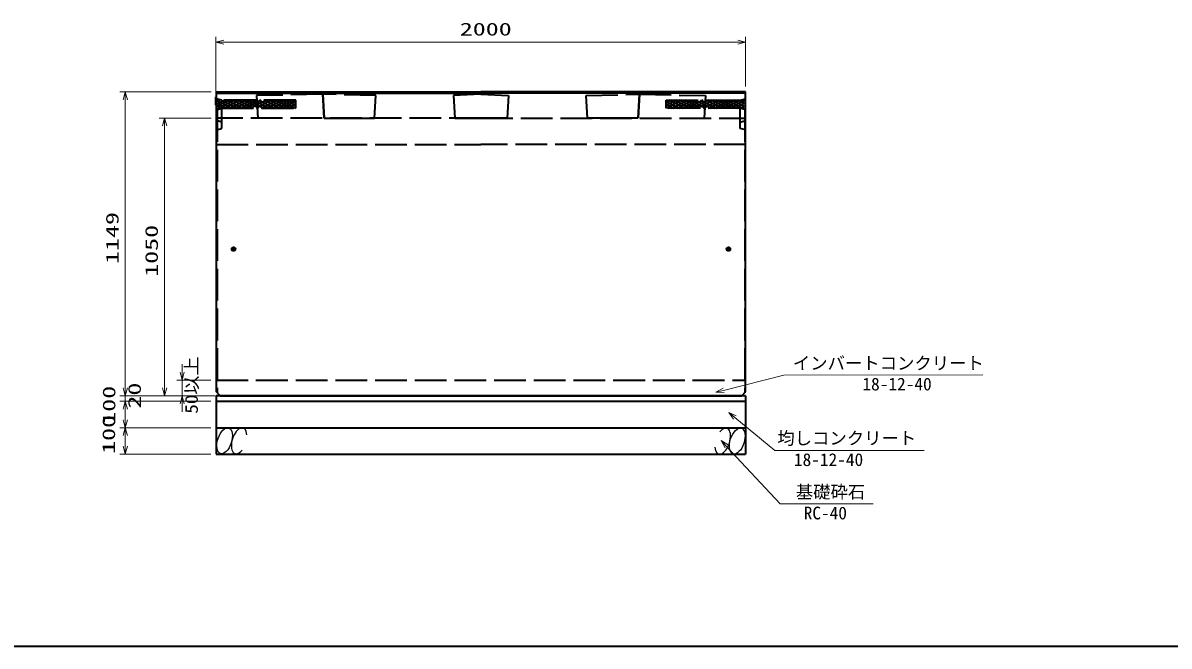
# Model space of a CAD drawing. Units: millimetres on the paper. Extents: x 15 to 1218, y 8 to 859.
# Drawn here: x 231.6 to 448.1, y 14.9 to 132.6 of the extents above; entities that cross this region are included whole.
import ezdxf
from ezdxf.enums import TextEntityAlignment as Align

# ---------------------------------------------------------------- set-up
doc = ezdxf.new("R2010")
doc.units = ezdxf.units.MM
doc.linetypes.add('DASHED', pattern=[7.5, 6, -1.5])
for name, color, linetype, lineweight in [('D-STR-DIM（寸法）', 7, 'Continuous', 13), ('D-STR-HTXT(均しCON-旗)', 7, 'Continuous', 13), ('D-STR-HTXT(基礎砕石-旗)', 7, 'Continuous', 13), ('D-STR-STRF(グリ)', 7, 'Continuous', 25), ('D-STR（構造物）', 1, 'Continuous', 35)]:
    doc.layers.add(name, color=color, linetype=linetype, lineweight=lineweight)
doc.styles.add('ＭＳ ゴシック', font='')
doc.styles.get('ＭＳ ゴシック').set_extended_font_data('MS Gothic')

# ---------------------------------------------------------------- blocks, each defined once
blk = doc.blocks.new('_Open30')
at = {"color": 7, "linetype": 'Continuous', "lineweight": 13}
for p, q in [((-1, 0.2679), (0, 0)), ((0, 0), (-1, -0.2679)), ((0, 0), (-1, 0))]:
    blk.add_line(p, q, dxfattribs=at)

msp = doc.modelspace()

# ---------------------------------------------------------------- linework, layer by layer
at = {"layer": 'D-STR-DIM（寸法）'}
for p, q in [((267.997, 119.613), (267.997, 129.992)), ((368.097, 120.618), (368.097, 129.992)), ((269.497, 128.992), (366.597, 128.992)), ((267.097, 119.618), (249.889, 119.618)), ((250.889, 118.118), (250.889, 63.663)), ((267.097, 114.663), (257.317, 114.663)), ((258.317, 113.163), (258.317, 63.663)), ((261.648, 66.663), (261.648, 68.163)), ((250.889, 63.663), (250.889, 65.163)), ((267.087, 65.163), (260.648, 65.163)), ((261.648, 65.163), (261.648, 62.163)), ((267.087, 62.163), (249.889, 62.163)), ((267.087, 62.163), (249.889, 62.163)), ((267.087, 61.163), (249.889, 61.163)), ((267.087, 61.163), (249.889, 61.163)), ((250.889, 62.163), (250.889, 61.163)), ((267.847, 62.163), (257.317, 62.163)), ((266.087, 62.163), (260.648, 62.163)), ((261.648, 60.663), (261.648, 59.163)), ((250.889, 59.663), (250.889, 58.163)), ((250.889, 59.663), (250.889, 57.663)), ((267.087, 56.163), (249.889, 56.163)), ((267.087, 56.163), (249.889, 56.163)), ((250.889, 54.663), (250.889, 52.663)), ((267.087, 51.163), (249.889, 51.163))]:
    msp.add_line(p, q, dxfattribs=at)
at = {"layer": 'D-STR-HTXT(均しCON-旗)'}
for points in [[(412.92, 66.134), (375.287, 66.086), (363.924, 63.222)], [(401.844, 51.852), (373.636, 51.852), (366.077, 58.066)]]:
    msp.add_lwpolyline(points, dxfattribs=at)
at = {"layer": 'D-STR-HTXT(基礎砕石-旗)'}
msp.add_lwpolyline([(392.159, 41.773), (374.588, 41.773), (364.497, 52.639)], dxfattribs=at)
at = {"layer": 'D-STR-STRF(グリ)'}
for centre, major_axis in [((269.662, 53.686), (0.79, 2.421)), ((366.511, 53.639), (-0.79, -2.421))]:
    msp.add_ellipse(centre, major_axis=major_axis, ratio=0.5139, dxfattribs=at)
for centre, start_param, end_param in [((363.771, 53.639), 2.2159636, 7.2334726), ((272.403, 53.686), 5.3575563, 10.3750652)]:
    msp.add_ellipse(centre, major_axis=(0.79, 2.421), ratio=0.5139, start_param=start_param, end_param=end_param, dxfattribs=at)
at = {"layer": 'D-STR（構造物）'}
for p, q in [((268.097, 119.618), (318.097, 119.618)), ((268.097, 62.913), (268.097, 119.618)), ((268.097, 119.368), (318.097, 119.368)), ((368.097, 119.618), (318.097, 119.618)), ((368.097, 119.368), (318.097, 119.368)), ((368.097, 62.913), (368.097, 119.618)), ((267.997, 118.613), (268.097, 118.713)), ((267.997, 117.113), (267.997, 118.613)), ((268.097, 117.013), (267.997, 117.113)), ((288.472, 114.663), (297.972, 114.663)), ((347.722, 114.663), (338.222, 114.663)), ((270.897, 89.913), (271.797, 89.913)), ((271.347, 90.363), (271.347, 89.463)), ((365.297, 89.913), (364.397, 89.913)), ((364.847, 90.363), (364.847, 89.463)), ((268.847, 62.163), (268.097, 62.913)), ((367.347, 62.163), (368.097, 62.913)), ((368.087, 62.163), (268.087, 62.163)), ((268.087, 62.163), (268.087, 61.163)), ((268.087, 61.163), (368.087, 61.163)), ((268.087, 61.163), (368.087, 61.163)), ((268.087, 61.163), (268.087, 56.163)), ((268.847, 62.163), (367.347, 62.163)), ((368.087, 62.163), (368.087, 61.163)), ((368.087, 61.163), (368.087, 56.163)), ((268.087, 56.163), (368.087, 56.163)), ((268.087, 56.163), (268.087, 51.163)), ((268.087, 56.163), (368.087, 56.163)), ((368.087, 56.163), (368.087, 51.163)), ((268.087, 51.163), (368.087, 51.163))]:
    msp.add_line(p, q, dxfattribs=at)
at = {"layer": 'D-STR（構造物）', "linetype": 'DASHED'}
for p, q in [((288.147, 119.163), (275.697, 118.909)), ((288.147, 119.163), (288.412, 114.665)), ((288.222, 119.163), (288.472, 114.663)), ((298.222, 118.913), (288.222, 119.163)), ((318.097, 119.163), (312.922, 118.913)), ((318.097, 119.163), (323.272, 118.913)), ((337.972, 118.913), (347.972, 119.163)), ((347.972, 119.163), (347.722, 114.663)), ((348.047, 119.163), (347.782, 114.665)), ((348.047, 119.163), (360.497, 118.909)), ((268.096, 117.768), (268.775, 118.108)), ((270.596, 118.018), (268.096, 116.768)), ((271.596, 118.018), (268.096, 116.268)), ((268.096, 118.018), (271.096, 116.518)), ((268.096, 117.268), (269.596, 118.018)), ((268.096, 117.518), (270.096, 116.518)), ((269.096, 116.518), (268.096, 117.018)), ((269.148, 118.018), (268.097, 118.271)), ((269.049, 118.042), (272.096, 116.518)), ((283.097, 118.018), (269.148, 118.018)), ((272.596, 118.018), (269.596, 116.518)), ((270.096, 118.018), (273.096, 116.518)), ((270.596, 116.518), (273.596, 118.018)), ((274.096, 116.518), (271.096, 118.018)), ((271.596, 116.518), (274.596, 118.018)), ((275.096, 116.518), (272.096, 118.018)), ((272.596, 116.518), (275.596, 118.018)), ((276.096, 116.518), (273.096, 118.018)), ((276.596, 118.018), (273.596, 116.518)), ((274.096, 118.018), (277.096, 116.518)), ((277.596, 118.018), (274.596, 116.518)), ((275.096, 118.018), (278.096, 116.518)), ((278.596, 118.018), (275.596, 116.518)), ((275.697, 118.909), (275.933, 114.663)), ((276.096, 118.018), (279.096, 116.518)), ((276.596, 116.518), (279.596, 118.018)), ((280.096, 116.518), (277.096, 118.018)), ((277.596, 116.518), (280.596, 118.018)), ((281.096, 116.518), (278.096, 118.018)), ((278.596, 116.518), (281.596, 118.018)), ((282.096, 116.518), (279.096, 118.018)), ((279.596, 116.518), (282.596, 118.018)), ((280.096, 118.018), (283.097, 116.517)), ((283.097, 117.768), (280.596, 116.518)), ((281.096, 118.018), (283.097, 117.017)), ((283.097, 117.268), (281.596, 116.518)), ((282.096, 118.018), (283.097, 117.517)), ((283.097, 116.518), (283.097, 118.018)), ((297.972, 114.663), (298.222, 118.913)), ((312.922, 118.913), (313.172, 114.663)), ((323.272, 118.913), (323.022, 114.663)), ((338.222, 114.663), (337.972, 118.913)), ((354.098, 118.018), (353.097, 117.517)), ((355.098, 118.018), (353.097, 117.017)), ((353.097, 118.018), (367.047, 118.018)), ((353.097, 116.518), (353.097, 118.018)), ((356.098, 118.018), (353.097, 116.517)), ((353.097, 117.768), (355.598, 116.518)), ((353.097, 117.268), (354.598, 116.518)), ((356.598, 116.518), (353.598, 118.018)), ((354.098, 116.518), (357.098, 118.018)), ((357.598, 116.518), (354.598, 118.018)), ((355.098, 116.518), (358.098, 118.018)), ((358.598, 116.518), (355.598, 118.018)), ((356.098, 116.518), (359.098, 118.018)), ((359.598, 116.518), (356.598, 118.018)), ((360.098, 118.018), (357.098, 116.518)), ((357.598, 118.018), (360.598, 116.518)), ((361.098, 118.018), (358.098, 116.518)), ((358.598, 118.018), (361.598, 116.518)), ((362.098, 118.018), (359.098, 116.518)), ((359.598, 118.018), (362.598, 116.518)), ((360.098, 116.518), (363.098, 118.018)), ((360.497, 118.909), (360.261, 114.663)), ((363.598, 116.518), (360.598, 118.018)), ((361.098, 116.518), (364.098, 118.018)), ((364.598, 116.518), (361.598, 118.018)), ((362.098, 116.518), (365.098, 118.018)), ((365.598, 116.518), (362.598, 118.018)), ((366.098, 118.018), (363.098, 116.518)), ((363.598, 118.018), (366.598, 116.518)), ((367.146, 118.042), (364.098, 116.518)), ((364.598, 118.018), (368.098, 116.268)), ((368.098, 118.018), (365.098, 116.518)), ((365.598, 118.018), (368.098, 116.768)), ((368.098, 117.518), (366.098, 116.518)), ((368.098, 117.268), (366.598, 118.018)), ((367.047, 118.018), (368.097, 118.271)), ((367.098, 116.518), (368.098, 117.018)), ((368.098, 117.768), (367.419, 118.108)), ((268.097, 116.191), (269.147, 116.518)), ((268.257, 116.163), (268.257, 62.753)), ((269.146, 116.518), (283.097, 116.518)), ((269.147, 112.703), (269.147, 116.518)), ((283.097, 116.768), (282.596, 116.518)), ((353.097, 116.768), (353.598, 116.518)), ((367.048, 116.518), (353.097, 116.518)), ((367.047, 112.703), (367.047, 116.518)), ((368.097, 116.191), (367.047, 116.518)), ((367.937, 116.163), (367.937, 62.753)), ((318.097, 114.663), (268.097, 114.663)), ((269.147, 113.9), (268.097, 114.169)), ((268.097, 112.435), (269.147, 112.703)), ((313.172, 114.663), (318.097, 114.663)), ((318.097, 114.663), (368.097, 114.663)), ((323.022, 114.663), (318.097, 114.663)), ((367.047, 113.9), (368.097, 114.169)), ((368.097, 112.435), (367.047, 112.703)), ((268.097, 109.663), (318.097, 109.663)), ((368.097, 109.663), (318.097, 109.663)), ((268.087, 65.163), (367.887, 65.163))]:
    msp.add_line(p, q, dxfattribs=at)
at = {"layer": 'D-STR（構造物）', "color": 2}
msp.add_line((15.017, 14.909), (1218.361, 14.909), dxfattribs=at)
at = {"layer": 'D-STR（構造物）'}
for centre, radius in [((271.347, 89.913), 0.35), ((271.347, 89.913), 0.3), ((364.847, 89.913), 0.35), ((364.847, 89.913), 0.3)]:
    msp.add_circle(centre, radius, dxfattribs=at)

# ---------------------------------------------------------------- block references
at = {"layer": 'D-STR-DIM（寸法）', "xscale": 1.5, "yscale": 1.5}
for p, rotation in [((267.997, 128.992), 180), ((250.889, 119.618), 90), ((258.317, 114.663), 90), ((261.648, 65.163), 270), ((250.889, 62.163), 270), ((250.889, 62.163), 270), ((258.317, 62.163), 270), ((250.889, 61.163), 90), ((250.889, 61.163), 90), ((261.648, 62.163), 90), ((250.889, 56.163), 270), ((250.889, 56.163), 90), ((250.889, 51.163), 270)]:
    msp.add_blockref('_Open30', p, dxfattribs=dict(at, rotation=rotation))
msp.add_blockref('_Open30', (368.097, 128.992), dxfattribs=at)
at = {"layer": 'D-STR-HTXT(均しCON-旗)', "xscale": 1.5, "yscale": 1.5}
for p, rotation in [((362.469, 62.855), 194.1476), ((364.918, 59.019), 140.57786)]:
    msp.add_blockref('_Open30', p, dxfattribs=dict(at, rotation=rotation))
at = {"layer": 'D-STR-HTXT(基礎砕石-旗)', "xscale": 1.5, "yscale": 1.5, "rotation": 132.88015}
msp.add_blockref('_Open30', (363.477, 53.738), dxfattribs=at)

# ---------------------------------------------------------------- texts
at = {"layer": 'D-STR-DIM（寸法）', "style": 'ＭＳ ゴシック', "width": 1.5}
msp.add_text('2000', height=2.405, dxfattribs=at).set_placement((314.089, 129.53), align=Align.BOTTOM_LEFT)
at = {"layer": 'D-STR-DIM（寸法）', "style": 'ＭＳ ゴシック'}
for s, width, p in [('1149', 1.5, (250.352, 87.094)), ('1050', 1.5, (257.779, 84.663)), ('50以上', 1.1, (265.324, 58.806)), ('100', 1.5, (249.743, 56.716)), ('20', 1.5, (254.561, 59.775)), ('100', 1.5, (249.69, 51.213))]:
    msp.add_text(s, height=2.405, rotation=90, dxfattribs=dict(at, width=width)).set_placement(p, align=Align.BOTTOM_LEFT)
at = {"layer": 'D-STR-HTXT(均しCON-旗)', "style": 'ＭＳ ゴシック'}
for s, p in [('インバートコンクリート', (377.017, 66.43)), ('18-12-40', (390.159, 62.483)), ('均しコンクリート', (374.083, 52.263)), ('18-12-40', (377.217, 48.202))]:
    msp.add_text(s, height=2.405, dxfattribs=at).set_placement(p, align=Align.BOTTOM_LEFT)
at = {"layer": 'D-STR-HTXT(基礎砕石-旗)', "style": 'ＭＳ ゴシック'}
for s, p in [('基礎砕石', (377.571, 42.107)), ('RC-40', (379.059, 38.122))]:
    msp.add_text(s, height=2.405, dxfattribs=at).set_placement(p, align=Align.BOTTOM_LEFT)

doc.saveas('drawing.dxf')
